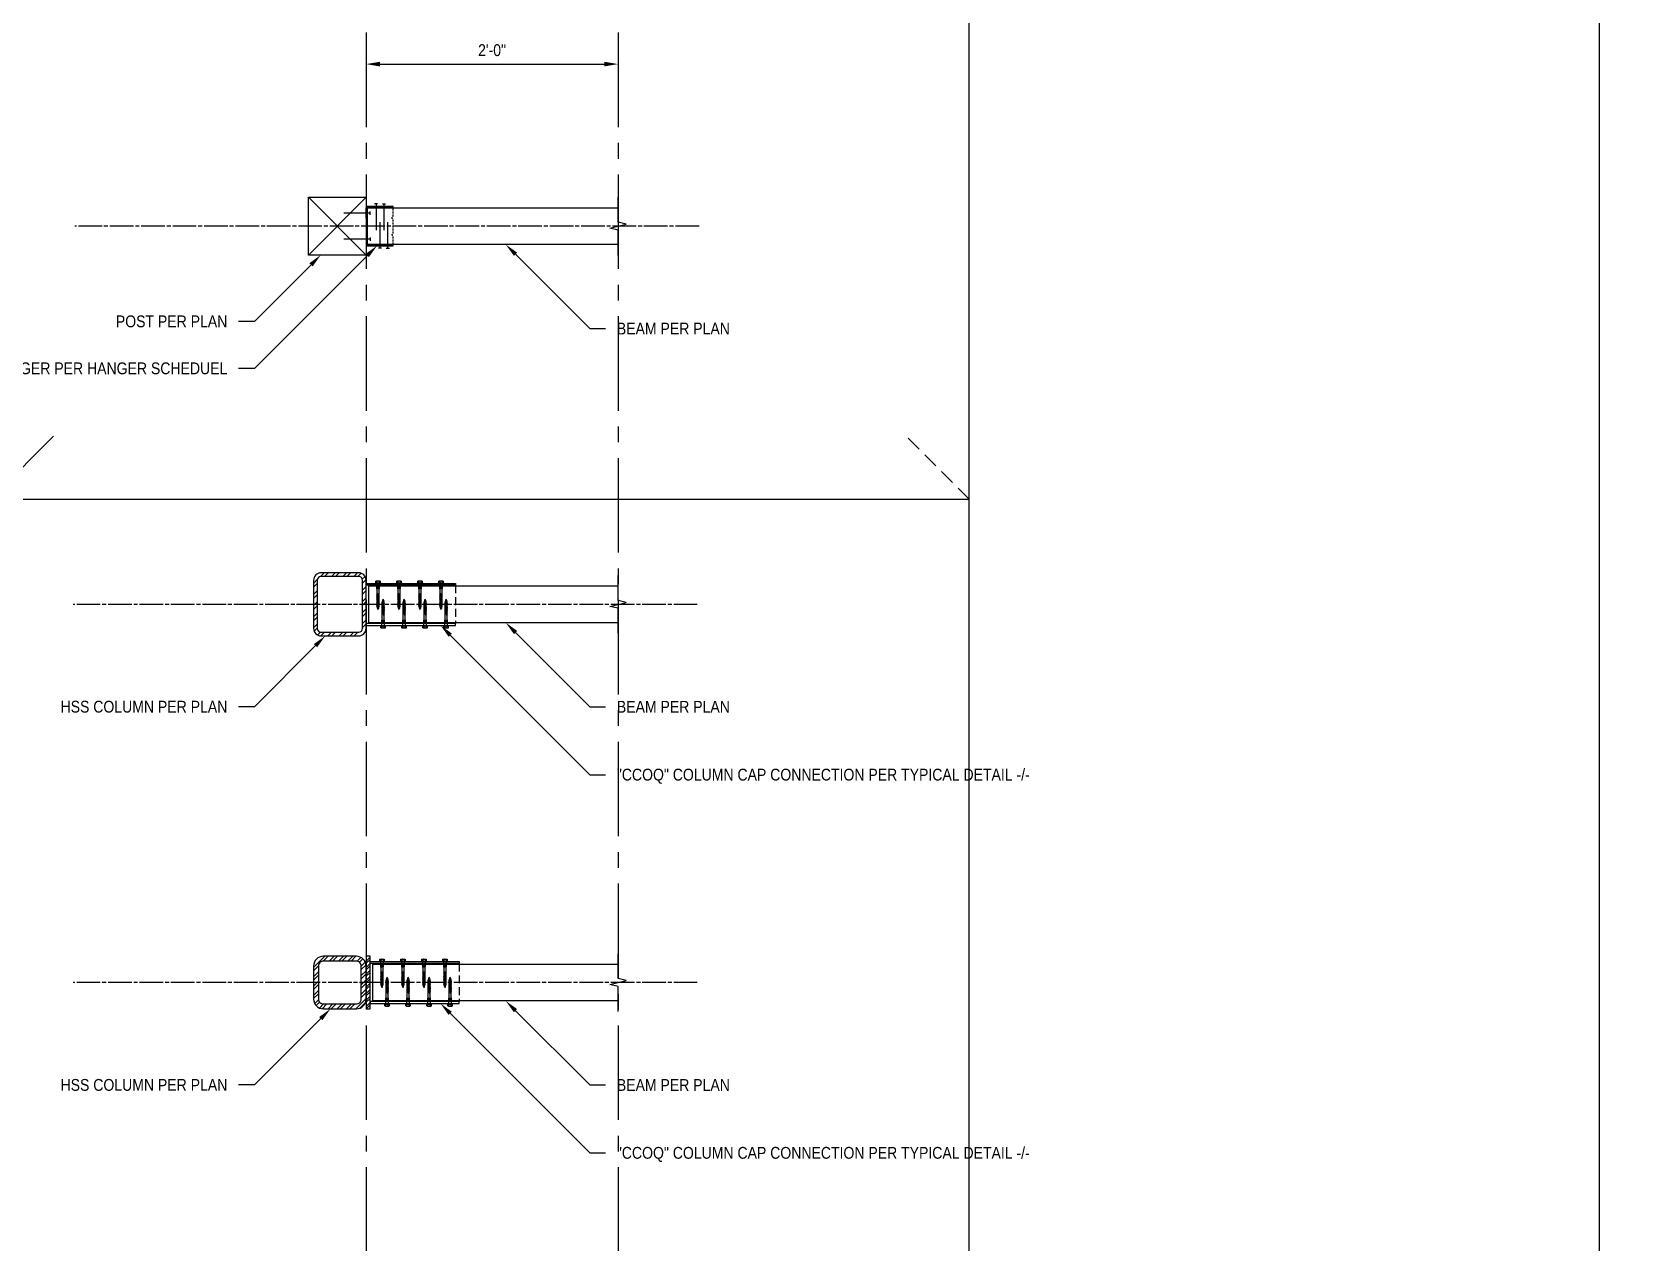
# Model space of a CAD drawing. Header units: inches. Extents: x -2661 to 42767, y -1222 to 9099.
# Drawn here: x 781.3 to 932.9, y 3352.8 to 3468 of the extents above; entities that cross this region are included whole.
import ezdxf
from ezdxf import colors
from ezdxf.entities.mleader import LeaderData, LeaderLine
from ezdxf.math import Vec2, Vec3

# ---------------------------------------------------------------- set-up
doc = ezdxf.new("R2010")
doc.units = ezdxf.units.IN
doc.header["$LTSCALE"] = 12
doc.header["$MEASUREMENT"] = 0
doc.header["$PDMODE"] = 3
for name, pattern in [('CENTER2', [1.125, 0.75, -0.125, 0.125, -0.125]), ('CENTER4', [0.9975, 0.75, -0.06125, 0.125, -0.06125]), ('HIDDEN2', [0.1875, 0.125, -0.0625]), ('HIDDEN4', [0.09375, 0.0625, -0.03125]), ('HIDDEN8', [0.04625, 0.03125, -0.015])]:
    doc.linetypes.add(name, pattern=pattern)
doc.layers.get('0').update_dxf_attribs({"linetype": 'CONTINUOUS'})
doc.layers.get('DefPoints').update_dxf_attribs({"color": 251, "linetype": 'CONTINUOUS'})
doc.layers.add('DESIGNER COMMENTS', color=221, linetype='CONTINUOUS', plot=False)
doc.layers.add('S-ANNO-GRID-NONPLOT', color=251, linetype='CONTINUOUS', plot=False)
doc.layers.add('S-ANNO-NONPLOT', color=253, linetype='CONTINUOUS', plot=False, transparency=0.5)
for name, color, linetype in [('S-ANNO-NOTE', 4, 'CONTINUOUS'), ('S-BREAK', 2, 'CONTINUOUS'), ('S-FASTENERS', 2, 'CONTINUOUS'), ('S-NAIL', 2, 'CONTINUOUS'), ('S-SIMPSON', 2, 'CONTINUOUS'), ('S-STEEL', 4, 'CONTINUOUS'), ('S-WOOD', 3, 'CONTINUOUS')]:
    doc.layers.add(name, color=color, linetype=linetype)
doc.layers.add('S-HATCH1', color=1, linetype='CONTINUOUS', transparency=0.5)
doc.styles.add('Arial', font='arial.ttf', dxfattribs={"width": 0.85})
doc.dimstyles.new('DIM-12_Se', dxfattribs={"dimscale": 12, "dimtxt": 0.09375, "dimasz": 0.109375, "dimexe": 0.0625, "dimexo": 0.0625, "dimgap": 0.0625, "dimtad": 1, "dimdec": 4, "dimzin": 11, "dimdsep": 46, "dimlunit": 4, "dimtxsty": 'Arial', "dimblk": 'ARCHTICK', "dimcen": 0.125, "dimdle": 0.0625, "dimclrd": 256, "dimclre": 256, "dimclrt": 4, "dimadec": 0, "dimazin": 0, "dimtfac": 0.75, "dimtdec": 4, "dimtmove": 0, "dimatfit": 3, "dimfxl": 1, "dimfrac": 1, "dimtolj": 1, "dimtzin": 0, "dimarcsym": 0})

# ---------------------------------------------------------------- blocks, each defined once
blk = doc.blocks.new('Se_24x36_STARTERS_GRID')
for p, q in [((0, 184), (0, 276)), ((-93.21, 184), (-87.21, 190)), ((-93.21, 184), (0, 184)), ((0, 92), (0, 184))]:
    blk.add_line(p, q)
at = {"linetype": 'HIDDEN2'}
blk.add_line((0, 184), (-6, 190), dxfattribs=at)
blk = doc.blocks.new('HSS5x5x0-5')
at = {"layer": 'S-HATCH1'}
h = blk.add_hatch(dxfattribs=at)
h.set_pattern_fill('STEEL', color=256, scale=5, style=0)
h.set_pattern_definition([(45, (-834.34226, -599.90463), (-0.44194174, 0.44194174), []), (45, (-834.34226, -599.59213), (-0.44194174, 0.44194174), [])])
edge = h.paths.add_edge_path(flags=16)
edge.add_line((-1.57, -2.035), (1.57, -2.035))
edge.add_arc((1.57, -1.57), 0.465, 270, 360)
edge.add_line((2.035, -1.57), (2.035, 1.57))
edge.add_arc((1.57, 1.57), 0.465, 0, 90)
edge.add_line((1.57, 2.035), (-1.57, 2.035))
edge.add_arc((-1.57, 1.57), 0.465, 90, 180)
edge.add_line((-2.035, 1.57), (-2.035, -1.57))
edge.add_arc((-1.57, -1.57), 0.465, 180, 270)
edge = h.paths.add_edge_path()
edge.add_line((-1.57, -2.5), (1.57, -2.5))
edge.add_arc((1.57, -1.57), 0.93, 270, 360)
edge.add_line((2.5, -1.57), (2.5, 1.57))
edge.add_arc((1.57, 1.57), 0.93, 0, 90)
edge.add_line((1.57, 2.5), (-1.57, 2.5))
edge.add_arc((-1.57, 1.57), 0.93, 90, 180)
edge.add_line((-2.5, 1.57), (-2.5, -1.57))
edge.add_arc((-1.57, -1.57), 0.93, 180, 270)
at = {"layer": 'S-STEEL'}
for points in [[(-1.57, -2.5), (1.57, -2.5, 0.4142136), (2.5, -1.57), (2.5, 1.57, 0.4142136), (1.57, 2.5), (-1.57, 2.5, 0.4142136), (-2.5, 1.57), (-2.5, -1.57, 0.4142136)], [(-1.57, -2.035), (1.57, -2.035, 0.4142136), (2.035, -1.57), (2.035, 1.57, 0.4142136), (1.57, 2.035), (-1.57, 2.035, 0.4142136), (-2.035, 1.57), (-2.035, -1.57, 0.4142136)]]:
    blk.add_lwpolyline(points, format="xyb", close=True, dxfattribs=at)
blk = doc.blocks.new('SDS.25X2.5-f')
at = {"layer": 'S-SIMPSON'}
for p, q in [((0.26, 0.05), (-0.26, 0.05)), ((-0.26, 0.05), (-0.26, 0)), ((0.26, 0), (-0.26, 0)), ((-0.22, 0.22), (-0.22, 0.05)), ((0.16, 0.24), (-0.16, 0.24)), ((-0.11, 0.22), (-0.11, 0.05)), ((0.11, 0.22), (0.11, 0.05)), ((0.22, 0.22), (0.22, 0.05)), ((0.26, 0.05), (0.26, 0)), ((-0.13, -0.29), (-0.13, -0.5)), ((0.13, -0.29), (-0.13, -0.29)), ((0.13, -0.5), (-0.12, -0.5)), ((-0.09, -0.54), (-0.12, -0.5)), ((-0.09, -0.54), (-0.09, -1)), ((-0.09, -0.57), (-0.09, -1)), ((-0.08, -0.29), (-0.08, -0.5)), ((-0.02, -0.29), (-0.02, -0.5)), ((0.05, -0.29), (0.05, -0.5)), ((0.12, -0.5), (0.09, -0.54)), ((0.09, -0.53), (0.09, -1.05)), ((0.09, -0.53), (0.09, -1.05)), ((0.09, -0.98), (0.09, -1.05)), ((0.09, -0.98), (0.09, -1.05)), ((0.09, -0.98), (0.09, -1.05)), ((0.09, -0.98), (0.09, -1.05)), ((0.1, -0.29), (0.1, -0.5)), ((0.13, -0.29), (0.13, -0.5))]:
    blk.add_line(p, q, dxfattribs=at)
at = {"layer": 'S-SIMPSON', "color": 1}
for p, q in [((-0.09, -1.02), (-0.12, -1)), ((-0.12, -1.1), (0.09, -1.05)), ((-0.12, -1.1), (0.09, -1.05)), ((0.12, -1.06), (-0.12, -1.1)), ((0.12, -1.06), (-0.12, -1.1)), ((-0.09, -1.12), (-0.12, -1.1)), ((-0.09, -1.12), (-0.12, -1.1)), ((-0.12, -1.2), (0.09, -1.15)), ((-0.12, -1.2), (0.09, -1.15)), ((-0.12, -1.2), (0.09, -1.15)), ((0.12, -1.16), (-0.12, -1.2)), ((0.12, -1.16), (-0.12, -1.2)), ((0.12, -1.16), (-0.12, -1.2)), ((-0.09, -1.22), (-0.12, -1.2)), ((-0.09, -1.22), (-0.12, -1.2)), ((-0.09, -1.22), (-0.12, -1.2)), ((-0.12, -1.3), (0.09, -1.25)), ((-0.12, -1.3), (0.09, -1.25)), ((-0.12, -1.3), (0.09, -1.25)), ((0.12, -1.26), (-0.12, -1.3)), ((0.12, -1.26), (-0.12, -1.3)), ((0.12, -1.26), (-0.12, -1.3)), ((-0.09, -1.32), (-0.12, -1.3)), ((-0.09, -1.32), (-0.12, -1.3)), ((-0.09, -1.32), (-0.12, -1.3)), ((-0.12, -1.4), (0.09, -1.35)), ((-0.12, -1.4), (0.09, -1.35)), ((-0.12, -1.4), (0.09, -1.35)), ((-0.12, -1.4), (0.09, -1.35)), ((0.12, -1.36), (-0.12, -1.4)), ((0.12, -1.36), (-0.12, -1.4)), ((0.12, -1.36), (-0.12, -1.4)), ((0.12, -1.36), (-0.12, -1.4)), ((-0.09, -1.42), (-0.12, -1.4)), ((-0.09, -1.42), (-0.12, -1.4)), ((-0.09, -1.42), (-0.12, -1.4)), ((-0.09, -1.42), (-0.12, -1.4)), ((-0.12, -1.5), (0.09, -1.45)), ((-0.12, -1.5), (0.09, -1.45)), ((-0.12, -1.5), (0.09, -1.45)), ((-0.12, -1.5), (0.09, -1.45)), ((0.12, -1.46), (-0.12, -1.5)), ((0.12, -1.46), (-0.12, -1.5)), ((0.12, -1.46), (-0.12, -1.5)), ((0.12, -1.46), (-0.12, -1.5)), ((-0.09, -1.52), (-0.12, -1.5)), ((-0.09, -1.52), (-0.12, -1.5)), ((-0.09, -1.52), (-0.12, -1.5)), ((-0.09, -1.52), (-0.12, -1.5)), ((-0.09, -1.02), (0, -1)), ((-0.09, -1.02), (-0.09, -1.09)), ((-0.09, -1.02), (-0.09, -1.09)), ((-0.09, -1.02), (-0.09, -1.09)), ((-0.09, -1.02), (-0.09, -1.09)), ((-0.09, -1.02), (-0.09, -1.09)), ((-0.09, -1.02), (-0.09, -1.09)), ((-0.09, -1.12), (0.09, -1.08)), ((-0.09, -1.12), (0.09, -1.08)), ((-0.09, -1.12), (-0.09, -1.19)), ((-0.09, -1.12), (-0.09, -1.19)), ((-0.09, -1.12), (-0.09, -1.19)), ((-0.09, -1.12), (-0.09, -1.19)), ((-0.09, -1.12), (-0.09, -1.19)), ((-0.09, -1.22), (0.09, -1.18)), ((-0.09, -1.22), (0.09, -1.18)), ((-0.09, -1.22), (0.09, -1.18)), ((-0.09, -1.22), (-0.09, -1.29)), ((-0.09, -1.22), (-0.09, -1.29)), ((-0.09, -1.22), (-0.09, -1.29)), ((-0.09, -1.32), (0.09, -1.28)), ((-0.09, -1.32), (0.09, -1.28)), ((-0.09, -1.32), (0.09, -1.28)), ((-0.09, -1.32), (-0.09, -1.39)), ((-0.09, -1.32), (-0.09, -1.39)), ((-0.09, -1.32), (-0.09, -1.39)), ((-0.09, -1.32), (-0.09, -1.39)), ((-0.09, -1.32), (-0.09, -1.39)), ((-0.09, -1.32), (-0.09, -1.39)), ((-0.09, -1.42), (0.09, -1.38)), ((-0.09, -1.42), (0.09, -1.38)), ((-0.09, -1.42), (0.09, -1.38)), ((-0.09, -1.42), (0.09, -1.38)), ((-0.09, -1.42), (-0.09, -1.49)), ((-0.09, -1.42), (-0.09, -1.49)), ((-0.09, -1.42), (-0.09, -1.49)), ((-0.09, -1.42), (-0.09, -1.49)), ((-0.09, -1.52), (0.09, -1.48)), ((-0.09, -1.52), (0.09, -1.48)), ((-0.09, -1.52), (0.09, -1.48)), ((-0.09, -1.52), (0.09, -1.48)), ((0.09, -1.05), (0.12, -1.06)), ((0.09, -1.05), (0.12, -1.06)), ((0.09, -1.08), (0.12, -1.06)), ((0.09, -1.08), (0.12, -1.06)), ((0.09, -1.08), (0.09, -1.15)), ((0.09, -1.08), (0.09, -1.15)), ((0.09, -1.08), (0.09, -1.15)), ((0.09, -1.08), (0.09, -1.15)), ((0.09, -1.08), (0.09, -1.15)), ((0.09, -1.15), (0.12, -1.16)), ((0.09, -1.15), (0.12, -1.16)), ((0.09, -1.15), (0.12, -1.16)), ((0.09, -1.18), (0.12, -1.16)), ((0.09, -1.18), (0.12, -1.16)), ((0.09, -1.18), (0.12, -1.16)), ((0.09, -1.18), (0.09, -1.25)), ((0.09, -1.18), (0.09, -1.25)), ((0.09, -1.18), (0.09, -1.25)), ((0.09, -1.25), (0.12, -1.26)), ((0.09, -1.25), (0.12, -1.26)), ((0.09, -1.25), (0.12, -1.26)), ((0.09, -1.28), (0.12, -1.26)), ((0.09, -1.28), (0.12, -1.26)), ((0.09, -1.28), (0.12, -1.26)), ((0.09, -1.28), (0.09, -1.35)), ((0.09, -1.28), (0.09, -1.35)), ((0.09, -1.28), (0.09, -1.35)), ((0.09, -1.28), (0.09, -1.35)), ((0.09, -1.28), (0.09, -1.35)), ((0.09, -1.28), (0.09, -1.35)), ((0.09, -1.35), (0.12, -1.36)), ((0.09, -1.35), (0.12, -1.36)), ((0.09, -1.35), (0.12, -1.36)), ((0.09, -1.35), (0.12, -1.36)), ((0.09, -1.38), (0.12, -1.36)), ((0.09, -1.38), (0.12, -1.36)), ((0.09, -1.38), (0.12, -1.36)), ((0.09, -1.38), (0.12, -1.36)), ((0.09, -1.38), (0.09, -1.45)), ((0.09, -1.38), (0.09, -1.45)), ((0.09, -1.38), (0.09, -1.45)), ((0.09, -1.38), (0.09, -1.45)), ((0.09, -1.45), (0.12, -1.46)), ((0.09, -1.45), (0.12, -1.46)), ((0.09, -1.45), (0.12, -1.46)), ((0.09, -1.45), (0.12, -1.46)), ((0.09, -1.48), (0.12, -1.46)), ((0.09, -1.48), (0.12, -1.46)), ((0.09, -1.48), (0.12, -1.46)), ((0.09, -1.48), (0.12, -1.46)), ((0.09, -1.48), (0.09, -1.55)), ((-0.12, -1.6), (0.09, -1.55)), ((-0.12, -1.6), (0.09, -1.55)), ((0.12, -1.56), (-0.12, -1.6)), ((0.12, -1.56), (-0.12, -1.6)), ((-0.09, -1.62), (-0.12, -1.6)), ((-0.09, -1.62), (-0.12, -1.6)), ((-0.12, -1.7), (0.09, -1.65)), ((-0.12, -1.7), (0.09, -1.65)), ((0.12, -1.66), (-0.12, -1.7)), ((0.12, -1.66), (-0.12, -1.7)), ((-0.09, -1.72), (-0.12, -1.7)), ((-0.09, -1.72), (-0.12, -1.7)), ((-0.12, -1.8), (0.09, -1.75)), ((0.12, -1.76), (-0.12, -1.8)), ((-0.09, -1.82), (-0.12, -1.8)), ((-0.12, -1.9), (0.09, -1.85)), ((0.12, -1.86), (-0.12, -1.9)), ((-0.09, -1.92), (-0.12, -1.9)), ((-0.12, -2), (0.09, -1.95)), ((0.12, -1.96), (-0.12, -2)), ((-0.09, -2.02), (-0.12, -2)), ((-0.12, -2.1), (0.08, -2.05)), ((0.07, -2.07), (-0.12, -2.1)), ((-0.09, -2.12), (-0.12, -2.1)), ((-0.12, -2.2), (0.04, -2.16)), ((0.04, -2.17), (-0.12, -2.2)), ((-0.09, -2.22), (-0.12, -2.2)), ((-0.09, -1.52), (-0.09, -1.59)), ((-0.09, -1.62), (0.09, -1.58)), ((-0.09, -1.62), (0.09, -1.58)), ((-0.09, -1.62), (-0.09, -1.69)), ((-0.09, -1.62), (-0.09, -1.69)), ((-0.09, -1.72), (0.09, -1.68)), ((-0.09, -1.72), (0.09, -1.68)), ((-0.09, -1.72), (-0.09, -1.79)), ((-0.09, -1.82), (0.09, -1.78)), ((-0.09, -1.82), (-0.09, -1.89)), ((-0.09, -1.92), (0.09, -1.88)), ((-0.09, -1.92), (-0.09, -1.99)), ((-0.09, -2.02), (0.09, -1.98)), ((-0.09, -2.02), (-0.09, -2.09)), ((-0.09, -2.12), (0.07, -2.09)), ((-0.09, -2.12), (-0.09, -2.19)), ((-0.09, -2.22), (0.03, -2.19)), ((-0.09, -2.22), (-0.07, -2.29)), ((-0.09, -2.29), (0.02, -2.27)), ((0.02, -2.28), (-0.09, -2.29)), ((-0.06, -2.32), (-0.09, -2.29)), ((-0.06, -2.32), (0.01, -2.3)), ((-0.06, -2.32), (-0.04, -2.38)), ((-0.06, -2.39), (0, -2.37)), ((0, -2.38), (-0.06, -2.39)), ((-0.03, -2.41), (-0.06, -2.39)), ((-0.03, -2.41), (0, -2.4)), ((-0.03, -2.41), (0, -2.5)), ((0.03, -2.39), (0, -2.5)), ((0.03, -2.39), (0.07, -2.37)), ((0.07, -2.29), (0.04, -2.37)), ((0.04, -2.37), (0.07, -2.37)), ((0.07, -2.29), (0.1, -2.26)), ((0.09, -2.22), (0.08, -2.26)), ((0.08, -2.26), (0.1, -2.26)), ((0.09, -1.55), (0.12, -1.56)), ((0.09, -1.55), (0.12, -1.56)), ((0.09, -1.58), (0.12, -1.56)), ((0.09, -1.58), (0.12, -1.56)), ((0.09, -1.58), (0.09, -1.65)), ((0.09, -1.58), (0.09, -1.65)), ((0.09, -1.65), (0.12, -1.66)), ((0.09, -1.65), (0.12, -1.66)), ((0.09, -1.68), (0.12, -1.66)), ((0.09, -1.68), (0.12, -1.66)), ((0.09, -1.68), (0.09, -1.75)), ((0.09, -1.75), (0.12, -1.76)), ((0.09, -1.78), (0.12, -1.76)), ((0.09, -1.78), (0.09, -1.85)), ((0.09, -1.85), (0.12, -1.86)), ((0.09, -1.88), (0.12, -1.86)), ((0.09, -1.88), (0.09, -1.95)), ((0.09, -1.95), (0.12, -1.96)), ((0.09, -1.98), (0.12, -1.96)), ((0.09, -1.98), (0.09, -2.05)), ((0.09, -2.05), (0.12, -2.06)), ((0.09, -2.08), (0.12, -2.06)), ((0.09, -2.08), (0.09, -2.15)), ((0.09, -2.15), (0.12, -2.16)), ((0.09, -2.18), (0.12, -2.16)), ((0.09, -2.18), (0.09, -2.22))]:
    blk.add_line(p, q, dxfattribs=at)
at = {"layer": 'S-SIMPSON'}
for points in [[(0, -0.5), (-0.13, -0.5)], [(-0.12, -0.03), (-0.12, -0.29)], [(0.12, -0.03), (0.12, -0.29)]]:
    blk.add_lwpolyline(points, dxfattribs=at)
at = {"layer": 'S-SIMPSON', "color": 1}
blk.add_lwpolyline([(0, -1), (0, -1), (-0.12, -1)], dxfattribs=at)
at = {"layer": 'S-SIMPSON'}
for centre, radius, start, end in [((-0.16, 0.14), 0.102, 57.7958, 122.2042), ((-0.15, -0.03), 0.0312, 0, 90), ((0, -0.14), 0.383, 73.5736, 106.4264), ((0.16, 0.14), 0.102, 57.7958, 122.2042), ((0.15, -0.03), 0.0312, 90, 180)]:
    blk.add_arc(centre, radius, start, end, dxfattribs=at)
at = {"layer": 'S-SIMPSON', "color": 1}
blk.add_arc((1.16, -2.47), 1.16, 157.6147, 181.3564, dxfattribs=at)
blk = doc.blocks.new('*U939')
at = {"layer": 'S-FASTENERS'}
blk.add_blockref('SDS.25X2.5-f', (0, 0), dxfattribs=at)
blk = doc.blocks.new('*U940')
at = {"layer": 'S-FASTENERS'}
blk.add_blockref('SDS.25X2.5-f', (0, 0), dxfattribs=at)
blk = doc.blocks.new('*U941')
at = {"layer": 'S-FASTENERS'}
blk.add_blockref('SDS.25X2.5-f', (0, 0), dxfattribs=at)
blk = doc.blocks.new('*U934')
at = {"layer": 'S-FASTENERS'}
blk.add_blockref('SDS.25X2.5-f', (0, 0), dxfattribs=at)
blk = doc.blocks.new('*U935')
at = {"layer": 'S-FASTENERS'}
blk.add_blockref('SDS.25X2.5-f', (0, 0), dxfattribs=at)
blk = doc.blocks.new('*U936')
at = {"layer": 'S-FASTENERS'}
blk.add_blockref('SDS.25X2.5-f', (0, 0), dxfattribs=at)
blk = doc.blocks.new('*U937')
at = {"layer": 'S-FASTENERS'}
blk.add_blockref('SDS.25X2.5-f', (0, 0), dxfattribs=at)
blk = doc.blocks.new('*U938')
at = {"layer": 'S-FASTENERS'}
blk.add_blockref('SDS.25X2.5-f', (0, 0), dxfattribs=at)
blk = doc.blocks.new('*D1838')
at = {"layer": 'DefPoints', "color": 0, "transparency": 16777216}
for p in [(813.12, 3464.97), (837.12, 3464.97), (837.12, 3464.97)]:
    blk.add_point(p, dxfattribs=at)
at = {"layer": 'DESIGNER COMMENTS', "lineweight": -2, "transparency": 16777216}
blk.add_line((814.44, 3464.97), (835.81, 3464.97), dxfattribs=at)
at = {"layer": 'DESIGNER COMMENTS', "transparency": 16777216}
for points in [[(814.44, 3465.19), (814.44, 3464.75), (813.12, 3464.97)], [(835.81, 3465.19), (835.81, 3464.75), (837.12, 3464.97)]]:
    blk.add_solid(points, dxfattribs=at)
at = {"layer": 'DESIGNER COMMENTS', "transparency": 16777216, "insert": (825.12, 3466.29), "char_height": 1.125, "attachment_point": 5, "style": 'Arial'}
blk.add_mtext('\\A1;2\'-0"', dxfattribs=at)
blk = doc.blocks.new('*U912')
at = {"layer": 'S-FASTENERS'}
blk.add_blockref('SDS.25X2.5-f', (0, 0), dxfattribs=at)
blk = doc.blocks.new('*U913')
at = {"layer": 'S-FASTENERS'}
blk.add_blockref('SDS.25X2.5-f', (0, 0), dxfattribs=at)
blk = doc.blocks.new('*U914')
at = {"layer": 'S-FASTENERS'}
blk.add_blockref('SDS.25X2.5-f', (0, 0), dxfattribs=at)
blk = doc.blocks.new('*U915')
at = {"layer": 'S-FASTENERS'}
blk.add_blockref('SDS.25X2.5-f', (0, 0), dxfattribs=at)
blk = doc.blocks.new('*U916')
at = {"layer": 'S-FASTENERS'}
blk.add_blockref('SDS.25X2.5-f', (0, 0), dxfattribs=at)
blk = doc.blocks.new('*U926')
at = {"layer": 'S-FASTENERS'}
blk.add_blockref('SDS.25X2.5-f', (0, 0), dxfattribs=at)
blk = doc.blocks.new('*U927')
at = {"layer": 'S-FASTENERS'}
blk.add_blockref('SDS.25X2.5-f', (0, 0), dxfattribs=at)
blk = doc.blocks.new('*U928')
at = {"layer": 'S-FASTENERS'}
blk.add_blockref('SDS.25X2.5-f', (0, 0), dxfattribs=at)
blk = doc.blocks.new('HSS6x5x0-375')
at = {"layer": 'S-HATCH1'}
h = blk.add_hatch(dxfattribs=at)
h.set_pattern_fill('STEEL', color=256, scale=6, style=0)
h.set_pattern_definition([(45, (-812.0121, -702.8213), (-0.5303301, 0.5303301), []), (45, (-812.0121, -702.4463), (-0.5303301, 0.5303301), [])])
edge = h.paths.add_edge_path(flags=16)
edge.add_line((-1.802, -2.651), (1.802, -2.651))
edge.add_arc((1.802, -2.302), 0.349, 270, 360)
edge.add_line((2.151, -2.302), (2.151, 2.302))
edge.add_arc((1.802, 2.302), 0.349, 0, 90)
edge.add_line((1.802, 2.651), (-1.802, 2.651))
edge.add_arc((-1.802, 2.302), 0.349, 90, 180)
edge.add_line((-2.151, 2.302), (-2.151, -2.302))
edge.add_arc((-1.802, -2.302), 0.349, 180, 270)
edge = h.paths.add_edge_path()
edge.add_line((-1.802, -3), (1.802, -3))
edge.add_arc((1.802, -2.302), 0.698, 270, 360)
edge.add_line((2.5, -2.302), (2.5, 2.302))
edge.add_arc((1.802, 2.302), 0.698, 360, 450)
edge.add_line((1.802, 3), (-1.802, 3))
edge.add_arc((-1.802, 2.302), 0.698, 90, 180)
edge.add_line((-2.5, 2.302), (-2.5, -2.302))
edge.add_arc((-1.802, -2.302), 0.698, 180, 270)
at = {"layer": 'S-STEEL'}
for points in [[(-1.802, -3), (1.802, -3, 0.4142136), (2.5, -2.302), (2.5, 2.302, 0.4142136), (1.802, 3), (-1.802, 3, 0.4142136), (-2.5, 2.302), (-2.5, -2.302, 0.4142136)], [(-1.802, -2.651), (1.802, -2.651, 0.4142136), (2.151, -2.302), (2.151, 2.302, 0.4142136), (1.802, 2.651), (-1.802, 2.651, 0.4142136), (-2.151, 2.302), (-2.151, -2.302, 0.4142136)]]:
    blk.add_lwpolyline(points, format="xyb", close=True, dxfattribs=at)
blk = doc.blocks.new('*U1158')
blk.add_lwpolyline([(5.5, -5.5), (0, -5.5), (0, 0), (5.5, 0)], close=True)
at = {"layer": 'S-WOOD', "color": 2}
for p, q in [((5.5, -5.5), (0, 0)), ((5.5, 0), (0, -5.5))]:
    blk.add_line(p, q, dxfattribs=at)
blk = doc.blocks.new('HUC44-Top')
at = {"layer": 'S-SIMPSON'}
for p, q in [((-0.75, 0), (-1.75, 0)), ((-0.75, -0.08), (-0.75, 0)), ((-1.86, -0.11), (-1.86, -2.58)), ((-1.78, -0.14), (-1.78, -2.58)), ((-1.72, -0.08), (-0.75, -0.08)), ((0.75, 0), (1.75, 0)), ((0.75, -0.08), (0.75, 0)), ((1.72, -0.08), (0.75, -0.08)), ((1.78, -0.14), (1.78, -2.58)), ((1.86, -2.58), (1.86, -0.11)), ((1.86, -0.11), (1.86, -0.11)), ((-1.86, -2.58), (-1.75, -2.58)), ((1.75, -2.58), (1.86, -2.58))]:
    blk.add_line(p, q, dxfattribs=at)
at = {"layer": 'S-SIMPSON', "color": 1, "linetype": 'HIDDEN8', "ltscale": 0.5, "flags": 128}
blk.add_lwpolyline([(-1.75, -2.58), (-0.91, -2.58, -0.414214), (-0.81, -2.49), (-0.75, -2.49, -0.414214), (-0.66, -2.58), (0.66, -2.58, -0.414214), (0.75, -2.49), (0.81, -2.49, -0.414214), (0.91, -2.58), (1.75, -2.58)], format="xyb", dxfattribs=at)
at = {"layer": 'S-SIMPSON'}
for centre, radius, start, end in [((-1.75, -0.11), 0.11, 90, 180), ((-1.72, -0.14), 0.0625, 90, 180), ((1.72, -0.14), 0.062, 0, 90), ((1.75, -0.11), 0.11, 0, 90)]:
    blk.add_arc(centre, radius, start, end, dxfattribs=at)
blk = doc.blocks.new('*U457')
at = {"color": 3}
blk.add_line((0.15, 0.25), (-0.15, 0.25), dxfattribs=at)
at = {"color": 0, "linetype": 'ByBlock'}
blk.add_line((0, 0.25), (0, -2.25), dxfattribs=at)

msp = doc.modelspace()

# ---------------------------------------------------------------- hatches: boundary and pattern name
at = {"layer": 'S-HATCH1'}
h = msp.add_hatch(dxfattribs=at)
h.set_pattern_fill('STEEL', color=256, scale=3.5, style=0)
h.set_pattern_definition([(45, (-88.2403, 1399.58625), (-0.30935922, 0.30935922), []), (45, (-88.2403, 1399.805), (-0.30935922, 0.30935922), [])])
h.paths.add_polyline_path([(813.49902, 3375.04657), (813.49902, 3380.04657), (813.12402, 3380.04657), (813.12402, 3375.04657)])

# ---------------------------------------------------------------- linework, layer by layer
at = {"layer": 'DESIGNER COMMENTS', "linetype": 'CENTER2'}
for p, q in [((813.12402, 3467.96841), (813.12402, 3243.28619)), ((837.12402, 3467.96841), (837.12402, 3243.28619))]:
    msp.add_line(p, q, dxfattribs=at)
at = {"layer": 'DESIGNER COMMENTS', "linetype": 'CENTER4', "ltscale": 0.25}
for p, q in [((844.83099, 3449.54657), (785.37765, 3449.54657)), ((844.66739, 3413.54657), (785.21406, 3413.54657)), ((844.66739, 3377.54657), (785.21406, 3377.54657))]:
    msp.add_line(p, q, dxfattribs=at)
at = {"layer": 'S-ANNO-NONPLOT'}
msp.add_lwpolyline([(437.73642, 4172.00884), (930.57281, 4172.00884), (930.57281, 847.54657), (437.73642, 847.54657)], close=True, dxfattribs=at)
at = {"layer": 'S-BREAK'}
for points in [[(837.12402, 3446.79657), (837.12402, 3449.16799), (836.34566, 3449.35728), (837.90237, 3449.73585), (837.12402, 3449.92514), (837.12402, 3452.29657)], [(837.12402, 3410.79657), (837.12402, 3413.16799), (836.34566, 3413.35728), (837.90237, 3413.73585), (837.12402, 3413.92514), (837.12402, 3416.29657)], [(837.12402, 3374.79657), (837.12402, 3377.16799), (836.34566, 3377.35728), (837.90237, 3377.73585), (837.12402, 3377.92514), (837.12402, 3380.29657)]]:
    msp.add_lwpolyline(points, dxfattribs=at)
at = {"layer": 'S-SIMPSON', "color": 1, "linetype": 'HIDDEN4'}
for p, q in [((821.62402, 3415.35907), (821.62402, 3411.73407)), ((821.99902, 3379.35907), (821.99902, 3375.73407))]:
    msp.add_line(p, q, dxfattribs=at)
at = {"layer": 'S-SIMPSON', "linetype": 'Continuous'}
for points in [[(821.62402, 3415.54657), (821.62402, 3415.35907), (813.12402, 3415.35907), (813.12402, 3415.54657)], [(821.62402, 3411.54657), (821.62402, 3411.73407), (813.12402, 3411.73407), (813.12402, 3411.54657)], [(821.99902, 3379.54657), (821.99902, 3379.35907), (813.49902, 3379.35907), (813.49902, 3379.54657)], [(821.99902, 3375.54657), (821.99902, 3375.73407), (813.49902, 3375.73407), (813.49902, 3375.54657)]]:
    msp.add_lwpolyline(points, close=True, dxfattribs=at)
at = {"layer": 'S-STEEL'}
msp.add_lwpolyline([(813.49902, 3375.04657), (813.49902, 3380.04657), (813.12402, 3380.04657), (813.12402, 3375.04657)], close=True, dxfattribs=at)
at = {"layer": 'S-WOOD'}
for points in [[(837.12402, 3447.79657), (813.26679, 3447.79657), (813.26679, 3451.29657), (837.12402, 3451.29657)], [(837.12402, 3411.79657), (813.37402, 3411.79657), (813.37402, 3415.29657), (837.12402, 3415.29657)], [(837.12402, 3375.79657), (813.74902, 3375.79657), (813.74902, 3379.29657), (837.12402, 3379.29657)]]:
    msp.add_lwpolyline(points, dxfattribs=at)

# ---------------------------------------------------------------- block references
at = {"layer": 'S-ANNO-GRID-NONPLOT'}
msp.add_blockref('Se_24x36_STARTERS_GRID', (870.57281, 3239.54657), dxfattribs=at)
at = {"layer": 'S-NAIL'}
msp.add_blockref('*U457', (814.07365, 3451.40754), dxfattribs=at)
at = {"layer": 'S-NAIL', "xscale": -1}
msp.add_blockref('*U457', (814.82365, 3451.40754), dxfattribs=at)
at = {"layer": 'S-NAIL'}
for p, rotation in [((813.26679, 3450.78362), 270), ((815.19865, 3447.68408), 180)]:
    msp.add_blockref('*U457', p, dxfattribs=dict(at, rotation=rotation))
at = {"layer": 'S-NAIL', "xscale": -1}
for p, rotation in [((814.44865, 3447.68408), 180), ((813.26679, 3448.30951), 270)]:
    msp.add_blockref('*U457', p, dxfattribs=dict(at, rotation=rotation))
at = {"layer": 'S-SIMPSON'}
for name, p, rotation in [('HUC44-Top', (813.12402, 3449.54657), 90), ('*U927', (814.74902, 3411.54657), 180), ('*U916', (816.74902, 3411.54657), 180), ('*U914', (818.74902, 3411.54657), 180), ('*U912', (820.74902, 3411.54657), 180), ('*U937', (815.12402, 3375.54657), 180), ('*U935', (817.12402, 3375.54657), 180), ('*U941', (819.12402, 3375.54657), 180), ('*U939', (821.12402, 3375.54657), 180)]:
    msp.add_blockref(name, p, dxfattribs=dict(at, rotation=rotation))
at = {"layer": 'S-SIMPSON', "xscale": -1}
for name, p in [('*U928', (814.24902, 3415.54657)), ('*U926', (816.24902, 3415.54657)), ('*U915', (818.24902, 3415.54657)), ('*U913', (820.24902, 3415.54657)), ('*U938', (814.62402, 3379.54657)), ('*U936', (816.62402, 3379.54657)), ('*U934', (818.62402, 3379.54657)), ('*U940', (820.62402, 3379.54657))]:
    msp.add_blockref(name, p, dxfattribs=at)
at = {"layer": 'S-STEEL'}
for name, p in [('HSS6x5x0-375', (810.62402, 3413.54657)), ('HSS5x5x0-5', (810.62402, 3377.54657))]:
    msp.add_blockref(name, p, dxfattribs=at)
at = {"layer": 'S-WOOD'}
msp.add_blockref('*U1158', (807.62402, 3452.29657), dxfattribs=at)

# ---------------------------------------------------------------- dimensions: what is measured, and where the dimension line sits
at = {"layer": 'DESIGNER COMMENTS'}
dim = msp.add_linear_dim(base=(837.12402, 3464.96841), p1=(813.12402, 3464.96841), p2=(837.12402, 3464.96841), angle=180, dimstyle='DIM-12_Se', override={"dimsah": 1, "dimclrt": 256}, dxfattribs=at)
dim.commit()
dim.dimension.update_dxf_attribs({"geometry": '*D1838', "text_midpoint": (825.12402, 3466.2928)})

# ---------------------------------------------------------------- leaders
at = {"layer": 'S-ANNO-NOTE'}
ml = msp.add_multileader_mtext('Standard', dxfattribs=at)
ml.set_content('\\A1;HANGER PER HANGER SCHEDUEL', color=4, style='Arial')
ml.set_leader_properties(color=2)
ml.build(insert=Vec2(0, 0))
ml.multileader.update_dxf_attribs({"dogleg_length": 0.36, "arrow_head_size": 1.3125, "scale": 12})
ctx = ml.context
ctx.base_point, ctx.scale, ctx.char_height, ctx.arrow_head_size, ctx.landing_gap_size, ctx.plane_origin = Vec3(784.03031, 3436.00134), 12, 1.125, 1.3125, 1.08, Vec3(717.1518, 3700.62538)
ctx.text_align_type = 2
notes = []
notes.append((ctx, [(1, (1, 1, 0), (802.4861, 3436.00134), (-1, 0), 1.5, [(0, [(814.16884, 3447.68408)], 0, [])])]))
ctx.mtext.insert, ctx.mtext.width, ctx.mtext.alignment, ctx.mtext.flow_direction = Vec3(799.9061, 3436.57343), 18, 3, 5
ml = msp.add_multileader_mtext('Standard', dxfattribs=at)
ml.set_content('\\A1;BEAM PER PLAN', color=4, style='Arial')
ml.set_leader_properties(color=2)
ml.build(insert=Vec2(0, 0))
ml.multileader.update_dxf_attribs({"dogleg_length": 0.36, "arrow_head_size": 1.3125, "scale": 12})
ctx = ml.context
ctx.base_point, ctx.scale, ctx.char_height, ctx.arrow_head_size, ctx.landing_gap_size, ctx.plane_origin = Vec3(835.92569, 3439.79657), 12, 1.125, 1.3125, 1.08, Vec3(729.34331, 3702.6571)
notes.append((ctx, [(0, (1, 1, 0), (834.42569, 3439.79657), (1, 0), 1.5, [(0, [(826.42569, 3447.79657)], 0, [])])]))
ctx.mtext.insert, ctx.mtext.width, ctx.mtext.flow_direction = Vec3(837.00569, 3440.35945), 12.2900544, 5
ml = msp.add_multileader_mtext('Standard', dxfattribs=at)
ml.set_content('\\A1;POST PER PLAN', color=4, style='Arial')
ml.set_leader_properties(color=2)
ml.build(insert=Vec2(0, 0))
ml.multileader.update_dxf_attribs({"dogleg_length": 0.36, "arrow_head_size": 1.3125, "scale": 12})
ctx = ml.context
ctx.base_point, ctx.scale, ctx.char_height, ctx.arrow_head_size, ctx.landing_gap_size, ctx.plane_origin = Vec3(788.4228, 3440.47439), 12, 1.125, 1.3125, 1.08, Vec3(717.1518, 3705.09843)
ctx.text_align_type = 2
notes.append((ctx, [(1, (1, 1, 0), (802.4861, 3440.47439), (-1, 0), 1.5, [(0, [(808.80828, 3446.79657)], 0, [])])]))
ctx.mtext.insert, ctx.mtext.width, ctx.mtext.alignment, ctx.mtext.flow_direction = Vec3(799.9061, 3441.04648), 18, 3, 5
ml = msp.add_multileader_mtext('Standard', dxfattribs=at)
ml.set_content('\\A1;"CCOQ" COLUMN CAP CONNECTION PER TYPICAL DETAIL -/-', color=4, style='Arial')
ml.set_leader_properties(color=2)
ml.build(insert=Vec2(0, 0))
ml.multileader.update_dxf_attribs({"has_text_frame": 1, "dogleg_length": 0.36, "arrow_head_size": 1.3125, "scale": 12})
ctx = ml.context
ctx.base_point, ctx.scale, ctx.char_height, ctx.arrow_head_size, ctx.landing_gap_size, ctx.plane_origin = Vec3(835.92569, 3397.32889), 12, 1.125, 1.3125, 1.08, Vec3(729.34331, 3660.18942)
notes.append((ctx, [(0, (1, 1, 0), (834.42569, 3397.32889), (1, 0), 1.5, [(0, [(820.20802, 3411.54657)], 0, [])])]))
ctx.mtext.insert, ctx.mtext.width, ctx.mtext.flow_direction = Vec3(837.00569, 3397.90098), 14.9809717, 5
ml = msp.add_multileader_mtext('Standard', dxfattribs=at)
ml.set_content('\\A1;BEAM PER PLAN', color=4, style='Arial')
ml.set_leader_properties(color=2)
ml.build(insert=Vec2(0, 0))
ml.multileader.update_dxf_attribs({"dogleg_length": 0.36, "arrow_head_size": 1.3125, "scale": 12})
ctx = ml.context
ctx.base_point, ctx.scale, ctx.char_height, ctx.arrow_head_size, ctx.landing_gap_size, ctx.plane_origin = Vec3(835.92569, 3403.79657), 12, 1.125, 1.3125, 1.08, Vec3(729.34331, 3666.6571)
notes.append((ctx, [(0, (1, 1, 0), (834.42569, 3403.79657), (1, 0), 1.5, [(0, [(826.42569, 3411.79657)], 0, [])])]))
ctx.mtext.insert, ctx.mtext.width, ctx.mtext.flow_direction = Vec3(837.00569, 3404.35945), 12.2900544, 5
ml = msp.add_multileader_mtext('Standard', dxfattribs=at)
ml.set_content('\\A1;HSS COLUMN PER PLAN', color=4, style='Arial')
ml.set_leader_properties(color=2)
ml.build(insert=Vec2(0, 0))
ml.multileader.update_dxf_attribs({"dogleg_length": 0.36, "arrow_head_size": 1.3125, "scale": 12})
ctx = ml.context
ctx.base_point, ctx.scale, ctx.char_height, ctx.arrow_head_size, ctx.landing_gap_size, ctx.plane_origin = Vec3(783.1569, 3403.79657), 12, 1.125, 1.3125, 1.08, Vec3(717.1518, 3668.4206)
ctx.text_align_type = 2
notes.append((ctx, [(1, (1, 1, 0), (802.4861, 3403.79657), (-1, 0), 1.5, [(0, [(809.2361, 3410.54657)], 0, [])])]))
ctx.mtext.insert, ctx.mtext.width, ctx.mtext.alignment, ctx.mtext.flow_direction = Vec3(799.9061, 3404.36866), 18, 3, 5
ml = msp.add_multileader_mtext('Standard', dxfattribs=at)
ml.set_content('\\A1;BEAM PER PLAN', color=4, style='Arial')
ml.set_leader_properties(color=2)
ml.build(insert=Vec2(0, 0))
ml.multileader.update_dxf_attribs({"dogleg_length": 0.36, "arrow_head_size": 1.3125, "scale": 12})
ctx = ml.context
ctx.base_point, ctx.scale, ctx.char_height, ctx.arrow_head_size, ctx.landing_gap_size, ctx.plane_origin = Vec3(835.92569, 3367.79657), 12, 1.125, 1.3125, 1.08, Vec3(729.34331, 3630.6571)
notes.append((ctx, [(0, (1, 1, 0), (834.42569, 3367.79657), (1, 0), 1.5, [(0, [(826.42569, 3375.79657)], 0, [])])]))
ctx.mtext.insert, ctx.mtext.width, ctx.mtext.flow_direction = Vec3(837.00569, 3368.35945), 12.2900544, 5
ml = msp.add_multileader_mtext('Standard', dxfattribs=at)
ml.set_content('\\A1;HSS COLUMN PER PLAN', color=4, style='Arial')
ml.set_leader_properties(color=2)
ml.build(insert=Vec2(0, 0))
ml.multileader.update_dxf_attribs({"dogleg_length": 0.36, "arrow_head_size": 1.3125, "scale": 12})
ctx = ml.context
ctx.base_point, ctx.scale, ctx.char_height, ctx.arrow_head_size, ctx.landing_gap_size, ctx.plane_origin = Vec3(783.1569, 3367.79657), 12, 1.125, 1.3125, 1.08, Vec3(717.1518, 3632.4206)
ctx.text_align_type = 2
notes.append((ctx, [(1, (1, 1, 0), (802.4861, 3367.79657), (-1, 0), 1.5, [(0, [(809.7361, 3375.04657)], 0, [])])]))
ctx.mtext.insert, ctx.mtext.width, ctx.mtext.alignment, ctx.mtext.flow_direction = Vec3(799.9061, 3368.36866), 18, 3, 5
ml = msp.add_multileader_mtext('Standard', dxfattribs=at)
ml.set_content('\\A1;"CCOQ" COLUMN CAP CONNECTION PER TYPICAL DETAIL -/-', color=4, style='Arial')
ml.set_leader_properties(color=2)
ml.build(insert=Vec2(0, 0))
ml.multileader.update_dxf_attribs({"has_text_frame": 1, "dogleg_length": 0.36, "arrow_head_size": 1.3125, "scale": 12})
ctx = ml.context
ctx.base_point, ctx.scale, ctx.char_height, ctx.arrow_head_size, ctx.landing_gap_size, ctx.plane_origin = Vec3(835.92569, 3361.32889), 12, 1.125, 1.3125, 1.08, Vec3(729.34331, 3624.18942)
notes.append((ctx, [(0, (1, 1, 0), (834.42569, 3361.32889), (1, 0), 1.5, [(0, [(820.20802, 3375.54657)], 0, [])])]))
ctx.mtext.insert, ctx.mtext.width, ctx.mtext.flow_direction = Vec3(837.00569, 3361.90098), 14.9809717, 5
for ctx, leaders in notes:
    for number, flags, end, landing, length, lines in leaders:
        leader = LeaderData()
        leader.index, (leader.has_last_leader_line, leader.has_dogleg_vector, leader.attachment_direction) = number, flags
        leader.last_leader_point, leader.dogleg_vector, leader.dogleg_length = Vec3(end), Vec3(landing), length
        for number, points, colour, breaks in lines:
            line = LeaderLine()
            line.index, line.vertices, line.color, line.breaks = number, Vec3.list(points), colors.encode_raw_color(colour), breaks
            leader.lines.append(line)
        ctx.leaders.append(leader)

doc.saveas('drawing.dxf')
